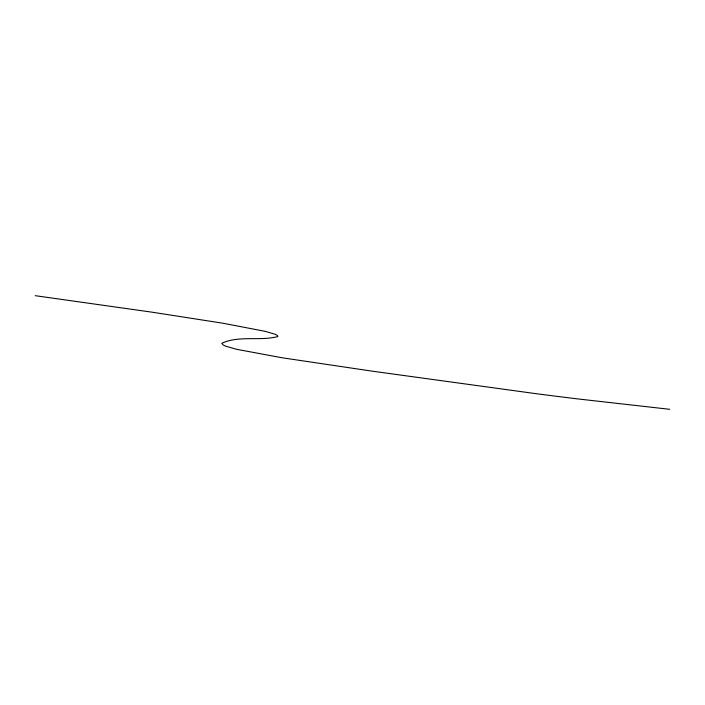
<?xml version="1.0" encoding="UTF-8"?>
<svg xmlns="http://www.w3.org/2000/svg" width="705" height="705" viewBox="0 0 705 705"><rect width="100%" height="100%" fill="white"/><g stroke="black" fill="none" stroke-linecap="round" stroke-linejoin="round"><path stroke-width="1.06" d="M669.75 409.314L576.831 398.81A424.058 23.67 8.7 0 1 535.289 393.575L372.416 371.191L281.974 357.752L236.519 349.283L225.926 346.243L223.159 344.974L221.775 343.326C238.66 335.219 259.889 341.317 277.867 336.541L277.55 335.554L274.976 334.223L265.477 331.403L223.106 323.251L152.069 312.183L35.25 295.686"/></g></svg>
